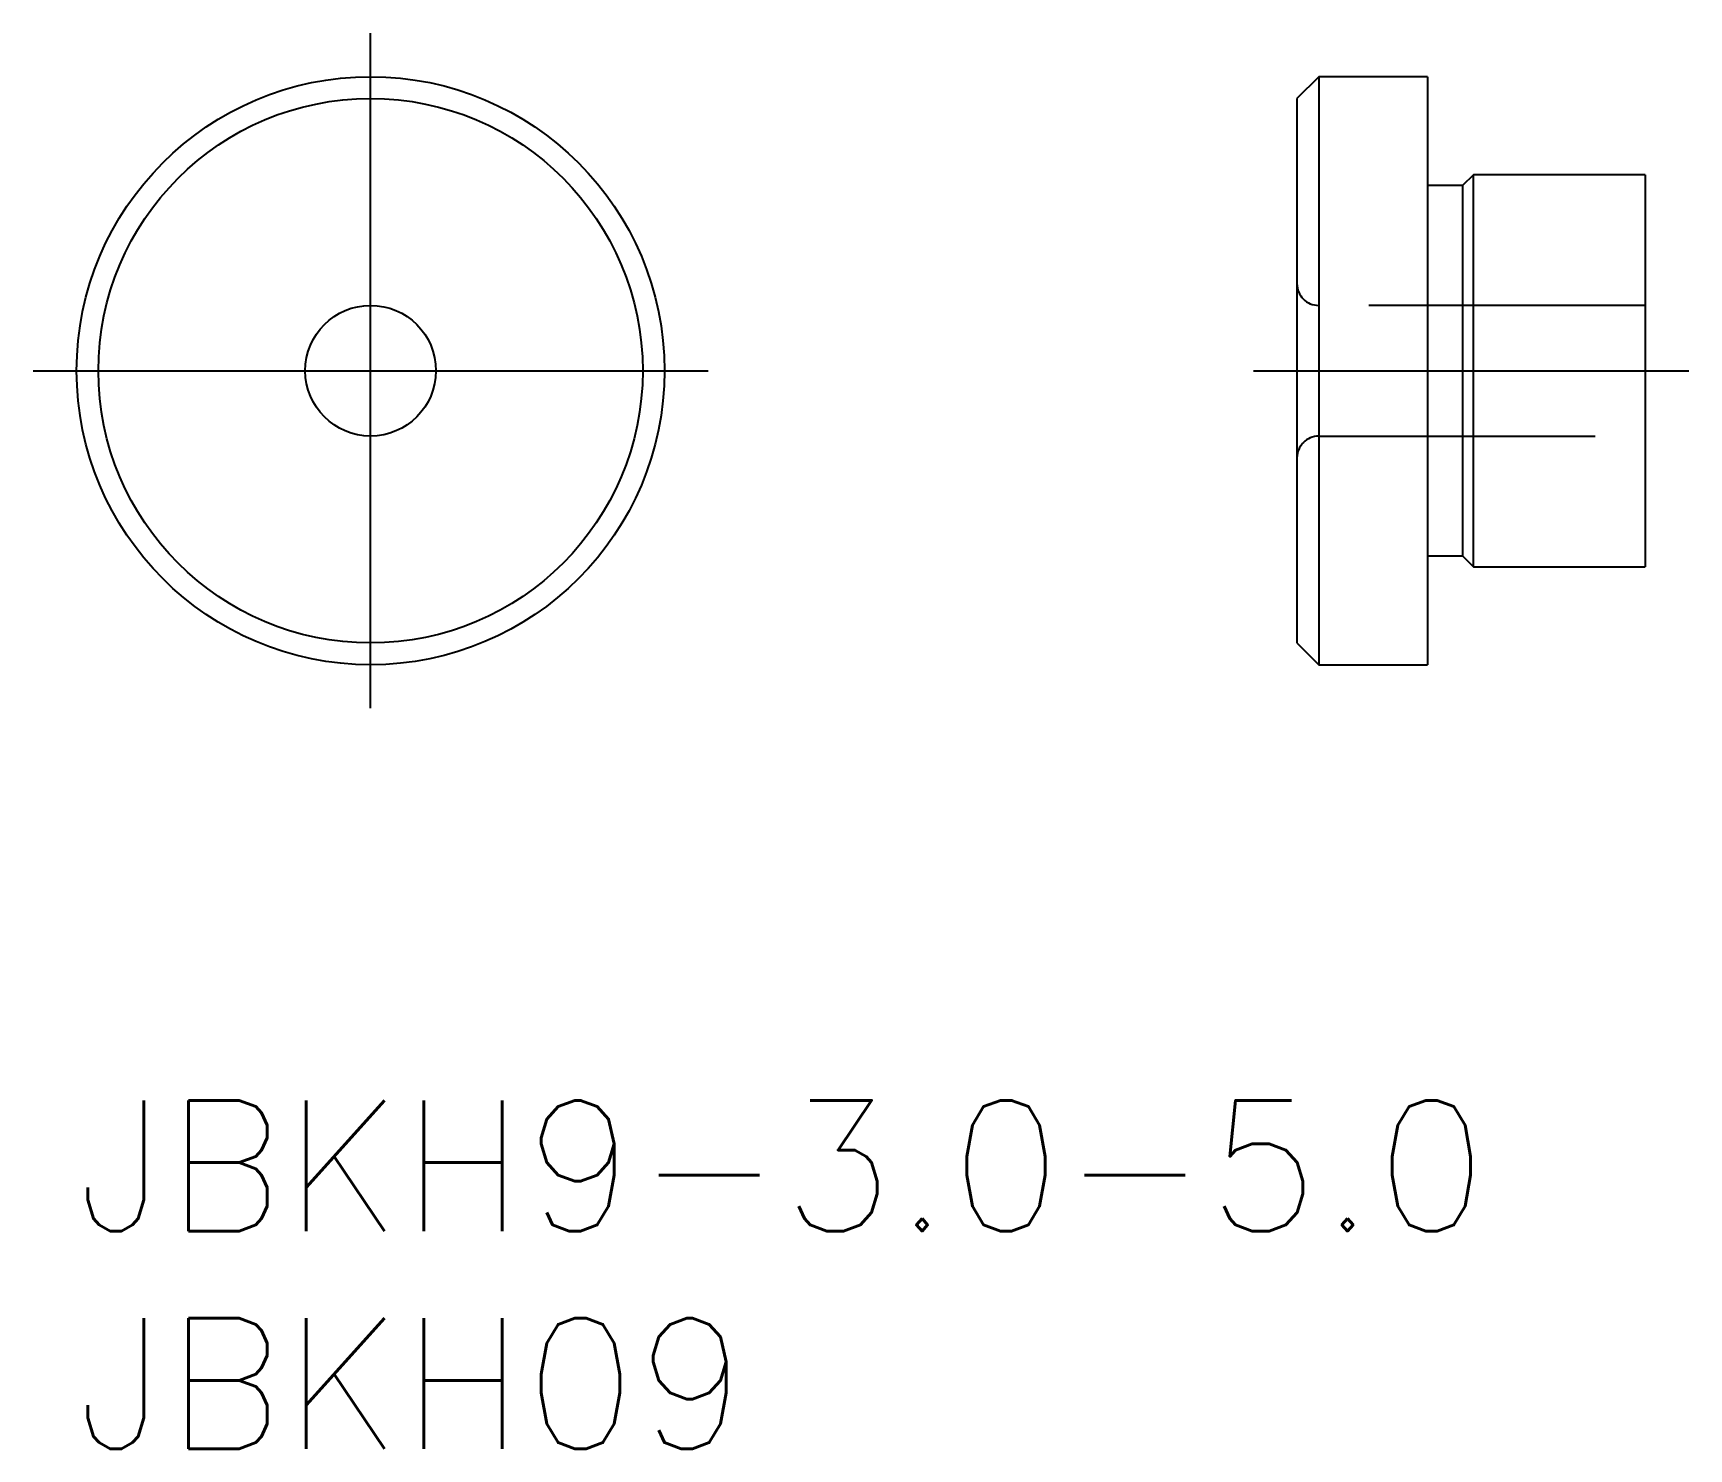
# Model space of a CAD drawing. Extents: x -1 to 37, y -8 to 24.5.
import ezdxf

# ---------------------------------------------------------------- set-up
doc = ezdxf.new("R2010")
doc.units = 0
doc.header["$LTSCALE"] = 0.5
doc.linetypes.add('CENTER', pattern=[50.8, 31.75, -6.35, 6.35, -6.35])
doc.linetypes.add('DASHED', pattern=[19.05, 12.7, -6.35])
for name, color, linetype in [('MSM_CENTER', 1, 'CENTER'), ('MSM_CONTINUOUS', 7, 'CONTINUOUS'), ('MSM_DASHED', 4, 'DASHED'), ('MSM_PART_NUMBER', 7, 'CONTINUOUS')]:
    doc.layers.add(name, color=color, linetype=linetype)
doc.styles.get("Standard").update_dxf_attribs({"font": 'txt.shx', "height": 1, "bigfont": 'bigfont.shx'})

# ---------------------------------------------------------------- blocks, each defined once
blk = doc.blocks.new('*U15')
at = {"layer": 'MSM_PART_NUMBER'}
blk.add_text('JBKH9-3.0-5.0', height=3, dxfattribs=at).set_placement((0, -3))
blk = doc.blocks.new('*U16')
at = {"layer": 'MSM_PART_NUMBER'}
blk.add_text('JBKH09', height=3, dxfattribs=at).set_placement((0, -8))

msp = doc.modelspace()

# ---------------------------------------------------------------- linework, layer by layer
at = {"layer": 'MSM_CENTER'}
for p, q in [((6.75, 9), (6.75, 24.5)), ((-1, 16.75), (14.5, 16.75)), ((27.026, 16.75), (37.026, 16.75))]:
    msp.add_line(p, q, dxfattribs=at)
at = {"layer": 'MSM_CONTINUOUS'}
for p, q in [((28.526, 23.5), (28.026, 23)), ((31.026, 23.5), (28.526, 23.5)), ((28.526, 23.5), (28.526, 10)), ((31.026, 23.5), (31.026, 10)), ((28.026, 23), (28.026, 10.5)), ((31.826, 21), (31.026, 21)), ((32.076, 21.25), (31.826, 21)), ((31.826, 21), (31.826, 12.5)), ((36.026, 21.25), (32.076, 21.25)), ((32.076, 12.25), (32.076, 21.25)), ((36.026, 21.25), (36.026, 12.25)), ((31.026, 12.5), (31.826, 12.5)), ((31.826, 12.5), (32.076, 12.25)), ((32.076, 12.25), (36.026, 12.25)), ((28.026, 10.5), (28.526, 10)), ((28.526, 10), (31.026, 10))]:
    msp.add_line(p, q, dxfattribs=at)
for radius in [6.75, 6.25, 1.5]:
    msp.add_circle((6.75, 16.75), radius, dxfattribs=at)
at = {"layer": 'MSM_DASHED'}
for p, q in [((36.026, 18.25), (28.526, 18.25)), ((28.526, 15.25), (36.026, 15.25))]:
    msp.add_line(p, q, dxfattribs=at)
for centre, start, end in [((28.526, 18.75), 180, 270), ((28.526, 14.75), 90, 180)]:
    msp.add_arc(centre, 0.5, start, end, dxfattribs=at)

# ---------------------------------------------------------------- block references
at = {"layer": 'MSM_CONTINUOUS'}
for name in ['*U15', '*U16']:
    msp.add_blockref(name, (0, 0), dxfattribs=at)

doc.saveas('drawing.dxf')
